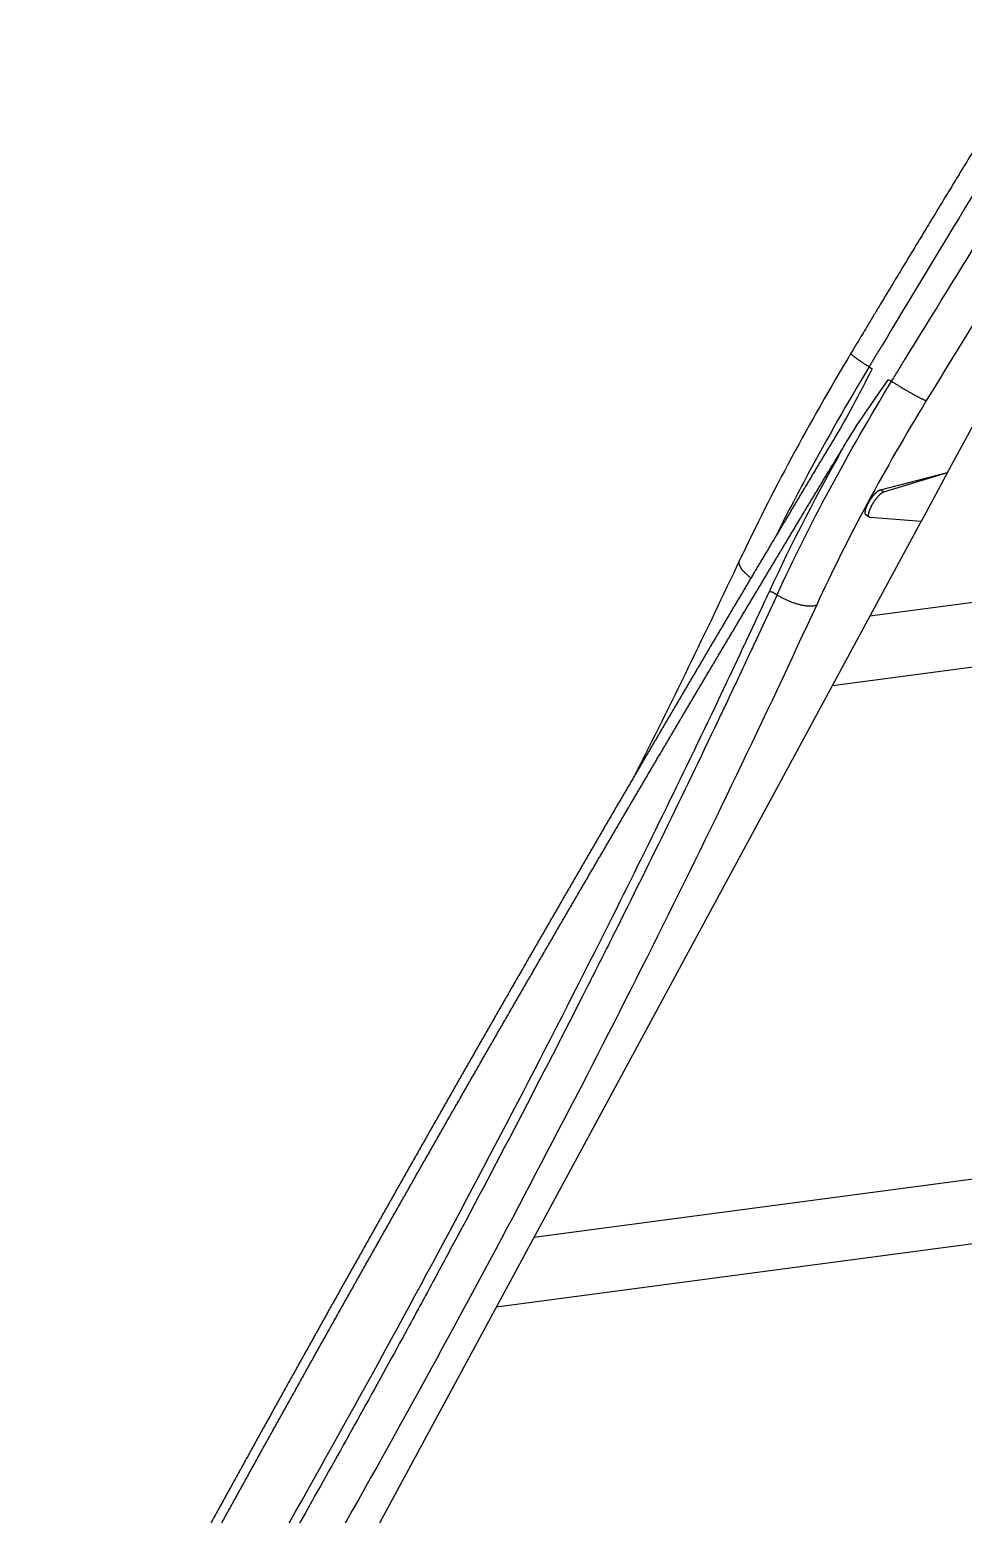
# Model space of a CAD drawing. Header units: millimetres. Extents: x 8076 to 10926, y 4783 to 8520.
# Drawn here: x 10002 to 10112.4, y 7344.2 to 7519.9 of the extents above; entities that cross this region are included whole.
import ezdxf

# ---------------------------------------------------------------- set-up
doc = ezdxf.new("R2010")
doc.units = ezdxf.units.MM

# ---------------------------------------------------------------- blocks, each defined once
blk = doc.blocks.new('149221')
at = {"linetype": 'Continuous'}
for p, q in [((166.33, 217.12), (192.51, 265.55)), ((157.03, 229.63), (157.4, 229.39)), ((159.34, 228.15), (159.71, 227.92)), ((158.4, 215.08), (166.33, 217.12)), ((158.79, 214.84), (166.33, 217.12)), ((166.33, 217.12), (163.21, 211.35)), ((158.4, 215.08), (158.79, 214.84)), ((64.1, 28.05), (163.21, 211.35)), ((156.68, 212.1), (157.08, 211.85)), ((240.43, 211.2), (157.14, 200.13)), ((163.21, 211.35), (157.16, 211.82)), ((145.78, 202.89), (146.15, 202.66)), ((152.7, 191.91), (241.42, 203.71)), ((200.68, 137.69), (117.39, 126.62)), ((112.95, 118.4), (201.67, 130.2))]:
    blk.add_line(p, q, dxfattribs=at)
for points in [[(169.95, 256.13, 0.000069), (169.35, 255.14, 0.000069), (168.74, 254.14, 0.000069), (168.13, 253.15, 0.000069), (167.53, 252.15, 0.000069), (166.92, 251.16, 0.000069), (166.32, 250.16, 0.000069), (165.71, 249.16, 0.000069), (165.11, 248.17, 0.000069), (164.51, 247.17, 0.000069), (163.9, 246.18, 0.000069), (163.3, 245.18, 0.000069), (162.7, 244.19, 0.000069), (162.09, 243.19, 0.000071), (161.49, 242.19, 0.000069), (160.89, 241.2, 0.000064), (160.29, 240.21, 0.000071), (159.69, 239.21, 0.000085), (159.07, 238.18, 0.000064), (158.48, 237.21, 0.000022), (157.96, 236.34, 0.000091), (157.28, 235.22, 0.000156), (156.25, 233.49, 0.000076), (154.89, 231.23, 0.00004)], [(157.03, 229.63), (156.92, 229.7, -0.000839), (156.8, 229.77, -0.000826), (156.69, 229.85, -0.000842), (156.57, 229.92, -0.0009), (156.46, 230, -0.000951), (156.35, 230.07, -0.001003), (156.24, 230.14, -0.001062), (156.13, 230.22, -0.001135), (156.02, 230.29, -0.001215), (155.92, 230.36, -0.001309), (155.82, 230.43, -0.001416), (155.72, 230.5, -0.001543), (155.63, 230.56, -0.001694), (155.54, 230.63, -0.001873), (155.46, 230.69, -0.002084), (155.38, 230.75, -0.002325), (155.31, 230.8, -0.002664), (155.24, 230.86, -0.003112), (155.18, 230.91, -0.003549), (155.12, 230.95, -0.003904), (155.07, 231, -0.005106), (155.03, 231.04, -0.007524), (154.99, 231.07, -0.007657), (154.96, 231.11, -0.003555), (154.93, 231.13, -0.014641), (154.91, 231.16, -0.048736), (154.89, 231.2, -0.053972), (154.89, 231.23, -0.045171)], [(159.71, 227.92), (159.85, 227.83, 0.001053), (160, 227.73, 0.000977), (160.15, 227.64, 0.000944), (160.31, 227.54, 0.000968), (160.47, 227.44, 0.000975), (160.63, 227.34, 0.000981), (160.8, 227.24, 0.000988), (160.97, 227.14, 0.001008), (161.14, 227.03, 0.001027), (161.31, 226.93, 0.001054), (161.48, 226.83, 0.001084), (161.65, 226.74, 0.001122), (161.81, 226.64, 0.001167), (161.98, 226.55, 0.001221), (162.14, 226.46, 0.001281), (162.29, 226.37, 0.001346), (162.45, 226.29, 0.001442), (162.6, 226.21, 0.001566), (162.74, 226.13, 0.001655), (162.87, 226.06, 0.00169), (163, 226, 0.001999), (163.12, 225.93, 0.002582), (163.24, 225.88, 0.002324), (163.34, 225.83, 0.001095), (163.43, 225.78, 0.003609), (163.53, 225.74, 0.008024), (163.66, 225.69, 0.005584), (163.81, 225.63, 0.003637)], [(153.15, 221.54), (152.88, 221.09, 0.000033), (152.61, 220.64, 0.000033), (152.33, 220.18, 0.000033), (152.06, 219.73, 0.000033), (151.79, 219.28, 0.000033), (151.52, 218.83, 0.000033), (151.25, 218.38, 0.000033), (150.98, 217.93, 0.000033), (150.71, 217.48, 0.000033), (150.44, 217.02, 0.000033), (150.17, 216.57, 0.000033), (149.9, 216.12, 0.000033), (149.63, 215.67, 0.000033), (149.36, 215.22, 0.000033), (149.09, 214.77, 0.000033), (148.82, 214.32, 0.000033), (148.55, 213.86, 0.000033), (148.28, 213.41, 0.000033), (148.01, 212.96, 0.000033), (147.75, 212.51, 0.000033), (147.48, 212.06, 0.000033), (147.21, 211.61, 0.000033), (146.94, 211.15, 0.000033), (146.67, 210.7, 0.000033), (146.4, 210.25, 0.000033), (146.13, 209.8, 0.000033), (145.86, 209.35, 0.000033), (145.59, 208.9, 0.000033), (145.32, 208.44, 0.000033), (145.06, 207.99, 0.000033), (144.79, 207.54, 0.000033), (144.52, 207.09, 0.000033), (144.25, 206.64, 0.000033), (143.98, 206.19, 0.000033), (143.71, 205.73, 0.000033), (143.44, 205.28, 0.000033), (143.18, 204.83, 0.000033), (142.91, 204.38, 0.000033), (142.64, 203.93, 0.000033), (142.37, 203.47, 0.000033), (142.1, 203.02, 0.000033), (141.84, 202.57, 0.000033), (141.57, 202.12, 0.000033), (141.3, 201.67, 0.000033), (141.03, 201.21, 0.000033), (140.77, 200.76, 0.000033), (140.5, 200.31, 0.000033), (140.23, 199.86, 0.000033), (139.96, 199.41, 0.000033), (139.7, 198.95, 0.000033), (139.43, 198.5, 0.000033), (139.16, 198.05, 0.000033), (138.9, 197.6, 0.000033), (138.63, 197.15, 0.000033), (138.36, 196.7, 0.000033), (138.1, 196.25, 0.000033), (137.83, 195.8, 0.000033), (137.57, 195.35, 0.000033), (137.3, 194.9, 0.000033), (137.04, 194.45, 0.000033), (136.77, 193.99, 0.000033), (136.51, 193.54, 0.000033), (136.24, 193.09, 0.000033), (135.97, 192.64, 0.000033), (135.71, 192.19, 0.000033), (135.44, 191.74, 0.000033), (135.18, 191.29, 0.000033), (134.92, 190.84, 0.000033), (134.65, 190.39, 0.000033), (134.39, 189.94, 0.000033), (134.12, 189.5, 0.000033), (133.86, 189.05, 0.000033), (133.6, 188.6, 0.000033), (133.34, 188.16, 0.000033), (133.07, 187.71, 0.000033), (132.81, 187.26, 0.000033), (132.55, 186.81, 0.000033), (132.29, 186.37, 0.000033), (132.03, 185.92, 0.000033), (131.77, 185.47, 0.000033), (131.5, 185.03, 0.000033), (131.24, 184.58, 0.000033), (130.98, 184.13, 0.000033), (130.72, 183.69, 0.000033), (130.46, 183.24, 0.000033), (130.2, 182.79, 0.000033), (129.93, 182.34, 0.000033), (129.67, 181.9, 0.000033), (129.41, 181.45, 0.000033), (129.15, 181, 0.000033), (128.89, 180.56, 0.000033), (128.63, 180.11, 0.000033), (128.37, 179.66, 0.000033), (128.11, 179.21, 0.000033), (127.85, 178.77, 0.000033), (127.59, 178.32, 0.000033), (127.32, 177.87, 0.000033), (127.06, 177.43, 0.000033), (126.8, 176.98, 0.000033), (126.54, 176.53, 0.000033), (126.28, 176.08, 0.000033), (126.02, 175.64, 0.000033), (125.76, 175.19, 0.000033), (125.5, 174.74, 0.000033), (125.24, 174.3, 0.000033), (124.98, 173.85, 0.000033), (124.72, 173.4, 0.000033), (124.46, 172.95, 0.000033), (124.2, 172.51, 0.000033), (123.94, 172.06, 0.000033), (123.68, 171.61, 0.000033), (123.42, 171.16, 0.000033), (123.16, 170.72, 0.000033), (122.9, 170.27, 0.000033), (122.65, 169.82, 0.000033), (122.39, 169.38, 0.000033), (122.13, 168.93, 0.000033), (121.87, 168.48, 0.000033), (121.61, 168.03, 0.000033), (121.35, 167.59, 0.000033), (121.09, 167.14, 0.000033), (120.83, 166.69, 0.000033), (120.57, 166.24, 0.000033), (120.32, 165.8, 0.000033), (120.06, 165.35, 0.000033), (119.8, 164.9, 0.000033), (119.54, 164.45, 0.000033), (119.28, 164.01, 0.000033), (119.02, 163.56, 0.000033), (118.76, 163.11, 0.000033), (118.51, 162.66, 0.000033), (118.25, 162.22, 0.000033), (117.99, 161.77, 0.000033), (117.73, 161.32, 0.000033), (117.47, 160.87, 0.000033), (117.22, 160.43, 0.000033), (116.96, 159.98, 0.000033), (116.7, 159.53, 0.000033), (116.44, 159.08, 0.000033), (116.19, 158.64, 0.000033), (115.93, 158.19, 0.000033), (115.67, 157.74, 0.000033), (115.41, 157.29, 0.000033), (115.16, 156.85, 0.000033), (114.9, 156.4, 0.000033), (114.64, 155.95, 0.000033), (114.39, 155.5, 0.000033), (114.13, 155.06, 0.000033), (113.87, 154.61, 0.000033), (113.62, 154.16, 0.000033), (113.36, 153.71, 0.000033), (113.1, 153.26, 0.000033), (112.85, 152.82, 0.000033), (112.59, 152.37, 0.000033), (112.33, 151.92, 0.000033), (112.08, 151.47, 0.000033), (111.82, 151.03, 0.000033), (111.57, 150.58, 0.000033), (111.31, 150.13, 0.000033), (111.05, 149.68, 0.000033), (110.8, 149.24, 0.000033), (110.54, 148.79, 0.000033), (110.29, 148.34, 0.000033), (110.03, 147.89, 0.000033), (109.78, 147.45, 0.000033), (109.52, 147, 0.000033), (109.26, 146.55, 0.000033), (109.01, 146.1, 0.000033), (108.75, 145.66, 0.000033), (108.5, 145.21, 0.000033), (108.24, 144.76, 0.000033), (107.99, 144.31, 0.000033), (107.73, 143.86, 0.000033), (107.48, 143.42, 0.000033), (107.22, 142.97, 0.000033), (106.97, 142.52, 0.000033), (106.71, 142.07, 0.000033), (106.46, 141.63, 0.000033), (106.21, 141.18, 0.000033), (105.95, 140.73, 0.000033), (105.7, 140.28, 0.000033), (105.44, 139.84, 0.000033), (105.19, 139.39, 0.000033), (104.93, 138.94, 0.000033), (104.68, 138.49, 0.000033), (104.43, 138.05, 0.000033), (104.17, 137.6, 0.000033), (103.92, 137.15, 0.000033), (103.67, 136.7, 0.000033), (103.41, 136.25, 0.000033), (103.16, 135.81, 0.000033), (102.91, 135.36, 0.000033), (102.65, 134.91, 0.000033), (102.4, 134.46, 0.000033), (102.15, 134.02, 0.000033), (101.89, 133.57, 0.000033), (101.64, 133.12, 0.000033), (101.39, 132.67, 0.000033), (101.13, 132.23, 0.000033), (100.88, 131.78, 0.000033), (100.63, 131.33, 0.000033), (100.38, 130.88, 0.000033), (100.12, 130.44, 0.000033), (99.87, 129.99, 0.000033), (99.62, 129.54, 0.000033), (99.37, 129.09, 0.000033), (99.11, 128.65, 0.000033), (98.86, 128.2, 0.000033), (98.61, 127.75, 0.000033), (98.36, 127.3, 0.000033), (98.11, 126.86, 0.000033), (97.85, 126.41, 0.000033), (97.6, 125.96, 0.000033), (97.35, 125.51, 0.000033), (97.1, 125.06, 0.000033), (96.85, 124.62, 0.000033), (96.6, 124.17, 0.000033), (96.35, 123.73, 0.000033), (96.1, 123.28, 0.000033), (95.85, 122.84, 0.000033), (95.6, 122.39, 0.000033), (95.35, 121.95, 0.000033), (95.1, 121.51, 0.000033), (94.85, 121.06, 0.000033), (94.6, 120.62, 0.000033), (94.36, 120.17, 0.000033), (94.11, 119.73, 0.000033), (93.86, 119.29, 0.000033), (93.61, 118.84, 0.000033), (93.36, 118.4, 0.000033), (93.11, 117.96, 0.000033), (92.87, 117.51, 0.000033), (92.62, 117.07, 0.000033), (92.37, 116.63, 0.000033), (92.12, 116.18, 0.000033), (91.88, 115.74, 0.000033), (91.63, 115.3, 0.000033), (91.38, 114.86, 0.000033), (91.14, 114.42, 0.000033), (90.89, 113.98, 0.000033), (90.65, 113.54, 0.000033), (90.4, 113.1, 0.000033), (90.16, 112.66, 0.000033), (89.91, 112.21, 0.000033), (89.66, 111.77, 0.000033), (89.42, 111.33, 0.000033), (89.17, 110.89, 0.000033), (88.93, 110.45, 0.000033), (88.68, 110.01, 0.000033), (88.44, 109.57, 0.000033), (88.19, 109.13, 0.000033), (87.95, 108.69, 0.000033), (87.7, 108.25, 0.000033), (87.46, 107.81, 0.000033), (87.21, 107.37, 0.000033), (86.97, 106.92, 0.000033), (86.72, 106.48, 0.000033), (86.48, 106.04, 0.000033), (86.24, 105.6, 0.000033), (85.99, 105.16, 0.000033), (85.75, 104.72, 0.000033), (85.5, 104.28, 0.000033), (85.26, 103.84, 0.000033), (85.01, 103.4, 0.000033), (84.77, 102.96, 0.000033), (84.53, 102.52, 0.000033), (84.28, 102.08, 0.000033), (84.04, 101.63, 0.000033), (83.8, 101.19, 0.000033), (83.55, 100.75, 0.000033), (83.31, 100.31, 0.000033), (83.07, 99.87, 0.000033), (82.82, 99.43, 0.000033), (82.58, 98.99, 0.000033), (82.34, 98.55, 0.000033), (82.09, 98.11, 0.000033), (81.85, 97.67, 0.000033), (81.61, 97.23, 0.000033), (81.36, 96.79, 0.000033), (81.12, 96.35, 0.000033), (80.88, 95.91, 0.000033), (80.64, 95.47, 0.000033), (80.39, 95.02, 0.000033), (80.15, 94.58, 0.000033), (79.91, 94.14, 0.000033), (79.67, 93.7, 0.000033), (79.42, 93.26, 0.000033), (79.18, 92.82, 0.000033), (78.94, 92.38, 0.000033)], [(80.37, 92.66, -0.000036), (80.62, 93.1, -0.000036), (80.86, 93.54, -0.000036), (81.1, 93.98, -0.000036), (81.34, 94.42, -0.000036), (81.59, 94.86, -0.000036), (81.83, 95.3, -0.000036), (82.07, 95.74, -0.000036), (82.32, 96.18, -0.000036), (82.56, 96.62, -0.000036), (82.8, 97.06, -0.000036), (83.05, 97.5, -0.000036), (83.29, 97.94, -0.000036), (83.53, 98.38, -0.000036), (83.78, 98.82, -0.000036), (84.02, 99.26, -0.000036), (84.26, 99.7, -0.000036), (84.51, 100.14, -0.000036), (84.75, 100.58, -0.000036), (84.99, 101.03, -0.000036), (85.24, 101.47, -0.000036), (85.48, 101.91, -0.000036), (85.73, 102.35, -0.000036), (85.97, 102.79, -0.000036), (86.22, 103.23, -0.000036), (86.46, 103.67, -0.000036), (86.7, 104.11, -0.000036), (86.95, 104.55, -0.000036), (87.19, 104.99, -0.000036), (87.44, 105.43, -0.000036), (87.68, 105.87, -0.000036), (87.93, 106.31, -0.000036), (88.17, 106.75, -0.000036), (88.42, 107.19, -0.000036), (88.66, 107.63, -0.000036), (88.91, 108.07, -0.000036), (89.15, 108.51, -0.000036), (89.4, 108.96, -0.000036), (89.65, 109.4, -0.000036), (89.89, 109.84, -0.000036), (90.14, 110.28, -0.000036), (90.38, 110.72, -0.000036), (90.63, 111.16, -0.000036), (90.87, 111.6, -0.000036), (91.12, 112.04, -0.000036), (91.37, 112.48, -0.000036), (91.61, 112.92, -0.000036), (91.86, 113.36, -0.000036), (92.1, 113.8, -0.000036), (92.35, 114.24, -0.000036), (92.6, 114.68, -0.000036), (92.84, 115.12, -0.000036), (93.09, 115.56, -0.000036), (93.34, 116.01, -0.000036), (93.59, 116.45, -0.000036), (93.84, 116.89, -0.000036), (94.08, 117.34, -0.000036), (94.33, 117.78, -0.000036), (94.58, 118.22, -0.000036), (94.83, 118.67, -0.000036), (95.08, 119.11, -0.000036), (95.33, 119.55, -0.000036), (95.58, 120, -0.000036), (95.83, 120.44, -0.000036), (96.08, 120.88, -0.000036), (96.33, 121.33, -0.000036), (96.58, 121.77, -0.000036), (96.83, 122.21, -0.000036), (97.07, 122.66, -0.000036), (97.32, 123.1, -0.000036), (97.58, 123.55, -0.000036), (97.83, 123.99, -0.000036), (98.08, 124.44, -0.000036), (98.33, 124.89, -0.000036), (98.58, 125.33, -0.000036), (98.84, 125.78, -0.000036), (99.09, 126.23, -0.000036), (99.34, 126.68, -0.000036), (99.59, 127.12, -0.000036), (99.85, 127.57, -0.000036), (100.1, 128.02, -0.000036), (100.35, 128.46, -0.000036), (100.6, 128.91, -0.000036), (100.86, 129.36, -0.000036), (101.11, 129.81, -0.000036), (101.36, 130.25, -0.000036), (101.62, 130.7, -0.000036), (101.87, 131.15, -0.000036), (102.12, 131.59, -0.000036), (102.38, 132.04, -0.000036), (102.63, 132.49, -0.000036), (102.88, 132.94, -0.000036), (103.14, 133.38, -0.000036), (103.39, 133.83, -0.000036), (103.65, 134.28, -0.000036), (103.9, 134.72, -0.000036), (104.15, 135.17, -0.000036), (104.41, 135.62, -0.000036), (104.66, 136.07, -0.000036), (104.92, 136.51, -0.000036), (105.17, 136.96, -0.000036), (105.43, 137.41, -0.000036), (105.68, 137.85, -0.000036), (105.94, 138.3, -0.000036), (106.19, 138.75, -0.000036), (106.45, 139.2, -0.000036), (106.7, 139.64, -0.000036), (106.96, 140.09, -0.000036), (107.21, 140.54, -0.000036), (107.47, 140.98, -0.000036), (107.72, 141.43, -0.000036), (107.98, 141.88, -0.000036), (108.23, 142.33, -0.000036), (108.49, 142.77, -0.000036), (108.74, 143.22, -0.000036), (109, 143.67, -0.000036), (109.26, 144.11, -0.000036), (109.51, 144.56, -0.000036), (109.77, 145.01, -0.000036), (110.02, 145.46, -0.000036), (110.28, 145.9, -0.000036), (110.54, 146.35, -0.000036), (110.79, 146.8, -0.000036), (111.05, 147.24, -0.000036), (111.3, 147.69, -0.000036), (111.56, 148.14, -0.000036), (111.82, 148.59, -0.000036), (112.07, 149.03, -0.000036), (112.33, 149.48, -0.000036), (112.59, 149.93, -0.000036), (112.85, 150.37, -0.000036), (113.1, 150.82, -0.000036), (113.36, 151.27, -0.000036), (113.62, 151.71, -0.000036), (113.87, 152.16, -0.000036), (114.13, 152.61, -0.000036), (114.39, 153.06, -0.000036), (114.65, 153.5, -0.000036), (114.9, 153.95, -0.000036), (115.16, 154.4, -0.000036), (115.42, 154.84, -0.000036), (115.68, 155.29, -0.000036), (115.94, 155.74, -0.000036), (116.19, 156.18, -0.000036), (116.45, 156.63, -0.000036), (116.71, 157.08, -0.000036), (116.97, 157.52, -0.000036), (117.23, 157.97, -0.000036), (117.49, 158.42, -0.000036), (117.74, 158.87, -0.000036), (118, 159.31, -0.000036), (118.26, 159.76, -0.000036), (118.52, 160.21, -0.000036), (118.78, 160.65, -0.000036), (119.04, 161.1, -0.000036), (119.3, 161.55, -0.000036), (119.56, 161.99, -0.000036), (119.81, 162.44, -0.000036), (120.07, 162.89, -0.000036), (120.33, 163.33, -0.000036), (120.59, 163.78, -0.000036), (120.85, 164.23, -0.000036), (121.11, 164.67, -0.000036), (121.37, 165.12, -0.000036), (121.63, 165.57, -0.000036), (121.89, 166.01, -0.000036), (122.15, 166.46, -0.000036), (122.41, 166.91, -0.000036), (122.67, 167.35, -0.000036), (122.93, 167.8, -0.000036), (123.19, 168.25, -0.000036), (123.45, 168.69, -0.000036), (123.71, 169.14, -0.000036), (123.97, 169.59, -0.000036), (124.23, 170.03, -0.000036), (124.49, 170.48, -0.000036), (124.75, 170.93, -0.000036), (125.01, 171.37, -0.000036), (125.28, 171.82, -0.000036), (125.54, 172.27, -0.000036), (125.8, 172.71, -0.000036), (126.06, 173.16, -0.000036), (126.32, 173.61, -0.000036), (126.58, 174.05, -0.000036), (126.84, 174.5, -0.000036), (127.1, 174.95, -0.000036), (127.37, 175.39, -0.000036), (127.63, 175.84, -0.000036), (127.89, 176.29, -0.000036), (128.15, 176.73, -0.000036), (128.41, 177.18, -0.000036), (128.67, 177.63, -0.000036), (128.94, 178.07, -0.000036), (129.2, 178.52, -0.000036), (129.46, 178.96, -0.000036), (129.72, 179.41, -0.000036), (129.98, 179.86, -0.000036), (130.25, 180.3, -0.000036), (130.51, 180.75, -0.000036), (130.77, 181.2, -0.000036), (131.03, 181.64, -0.000036), (131.3, 182.09, -0.000036), (131.56, 182.54, -0.000035), (131.82, 182.98, -0.000035), (132.08, 183.43, -0.000035), (132.35, 183.87, -0.000035), (132.61, 184.32, -0.000035), (132.87, 184.77, -0.000035), (133.14, 185.21, -0.000035), (133.4, 185.66, -0.000035), (133.66, 186.1, -0.000035), (133.93, 186.55, -0.000035), (134.19, 187, -0.000035), (134.45, 187.44, -0.000035), (134.72, 187.89, -0.000035), (134.98, 188.33, -0.000035), (135.24, 188.78, -0.000035), (135.51, 189.23, -0.000036), (135.77, 189.67, -0.000035), (136.04, 190.12, -0.000036), (136.31, 190.57, -0.000036), (136.57, 191.02, -0.000036), (136.84, 191.47, -0.000036), (137.1, 191.92, -0.000036), (137.37, 192.37, -0.000036), (137.64, 192.82, -0.000036), (137.9, 193.27, -0.000036), (138.17, 193.72, -0.000036), (138.44, 194.17, -0.000036), (138.71, 194.62, -0.000036), (138.97, 195.07, -0.000036), (139.24, 195.52, -0.000036), (139.51, 195.97, -0.000036), (139.77, 196.42, -0.000036), (140.04, 196.87, -0.000036), (140.31, 197.32, -0.000036), (140.58, 197.77, -0.000036), (140.85, 198.22, -0.000036), (141.12, 198.67, -0.000036), (141.38, 199.12, -0.000036), (141.65, 199.57, -0.000036), (141.92, 200.02, -0.000036), (142.19, 200.48, -0.000036), (142.46, 200.93, -0.000036), (142.73, 201.38, -0.000036), (143, 201.83, -0.000036), (143.27, 202.28, -0.000036), (143.54, 202.73, -0.000036), (143.81, 203.18, -0.000036), (144.08, 203.63, -0.000036), (144.35, 204.08, -0.000036), (144.62, 204.53, -0.000036), (144.89, 204.98, -0.000036), (145.16, 205.44, -0.000036), (145.43, 205.89, -0.000036), (145.7, 206.34, -0.000036), (145.97, 206.79, -0.000036), (146.24, 207.24, -0.000036), (146.51, 207.69, -0.000036), (146.78, 208.14, -0.000036), (147.05, 208.59, -0.000036), (147.32, 209.04, -0.000036), (147.59, 209.49, -0.000036), (147.86, 209.94, -0.000036), (148.13, 210.39, -0.000036), (148.4, 210.84, -0.000036), (148.67, 211.3, -0.000036), (148.94, 211.75, -0.000036), (149.21, 212.2, -0.000036), (149.48, 212.65, -0.000036), (149.75, 213.1, -0.000036), (150.03, 213.55, -0.000036), (150.3, 214, -0.000036), (150.57, 214.45, -0.000035), (150.84, 214.9, -0.000036), (151.11, 215.35, -0.000037), (151.38, 215.8, -0.000035), (151.65, 216.25, -0.000033), (151.92, 216.7, -0.000037), (152.2, 217.15, -0.000044), (152.48, 217.62, -0.000033), (152.74, 218.05, -0.000011), (152.98, 218.45, -0.000047), (153.29, 218.95, -0.00008), (153.76, 219.73, -0.000039), (154.38, 220.75, -0.000021)], [(156.68, 212.1), (156.66, 212.12, -0.043836), (156.63, 212.14, -0.043758), (156.61, 212.17, -0.039323), (156.6, 212.21, -0.033115), (156.59, 212.25, -0.027817), (156.58, 212.29, -0.023334), (156.57, 212.34, -0.019603), (156.57, 212.39, -0.016495), (156.57, 212.44, -0.014136), (156.58, 212.49, -0.012198), (156.59, 212.54, -0.010541), (156.6, 212.6, -0.009058), (156.61, 212.65, -0.008358), (156.62, 212.71, -0.007615), (156.64, 212.77, -0.006884), (156.66, 212.84, -0.006703), (156.68, 212.91, -0.006372), (156.71, 212.98, -0.006107), (156.73, 213.05, -0.005813), (156.77, 213.13, -0.005643), (156.8, 213.21, -0.005428), (156.84, 213.3, -0.005301), (156.88, 213.39, -0.005146), (156.93, 213.47, -0.005067), (156.98, 213.56, -0.004968), (157.03, 213.66, -0.004931), (157.09, 213.75, -0.004886), (157.14, 213.84, -0.00489), (157.2, 213.93, -0.004899), (157.26, 214.02, -0.004947), (157.33, 214.11, -0.005012), (157.39, 214.2, -0.005105), (157.46, 214.29, -0.005235), (157.52, 214.37, -0.00539), (157.59, 214.45, -0.005585), (157.66, 214.52, -0.005776), (157.72, 214.59, -0.006099), (157.79, 214.66, -0.006488), (157.85, 214.72, -0.006773), (157.91, 214.78, -0.006821), (157.97, 214.83, -0.007848), (158.03, 214.88, -0.009728), (158.08, 214.92, -0.008679), (158.14, 214.96, -0.004392), (158.18, 214.99, -0.012609), (158.23, 215.02, -0.025539), (158.31, 215.05, -0.016508), (158.4, 215.08, -0.010382)], [(157.16, 211.82), (157.13, 211.82, -0.042718), (157.1, 211.83, -0.045133), (157.07, 211.85, -0.046701), (157.05, 211.87, -0.048099), (157.03, 211.89, -0.045169), (157.01, 211.92, -0.040039), (157, 211.96, -0.03394), (156.99, 212, -0.028722), (156.98, 212.05, -0.023843), (156.98, 212.1, -0.02007), (156.98, 212.15, -0.01685), (156.99, 212.22, -0.014425), (157, 212.28, -0.012389), (157.01, 212.35, -0.010824), (157.03, 212.43, -0.009514), (157.05, 212.5, -0.008475), (157.08, 212.58, -0.007612), (157.11, 212.66, -0.006901), (157.14, 212.74, -0.006312), (157.17, 212.83, -0.0058), (157.21, 212.91, -0.005404), (157.25, 213, -0.005056), (157.29, 213.08, -0.00474), (157.33, 213.17, -0.004406), (157.38, 213.25, -0.004333), (157.42, 213.33, -0.004228), (157.47, 213.42, -0.004088), (157.52, 213.5, -0.004185), (157.57, 213.59, -0.004231), (157.63, 213.68, -0.004287), (157.69, 213.76, -0.004343), (157.75, 213.85, -0.00446), (157.81, 213.93, -0.004582), (157.87, 214.02, -0.004751), (157.94, 214.1, -0.004925), (158, 214.18, -0.005129), (158.07, 214.26, -0.005433), (158.13, 214.33, -0.005842), (158.2, 214.4, -0.006104), (158.26, 214.46, -0.006173), (158.32, 214.52, -0.00721), (158.38, 214.58, -0.009171), (158.44, 214.63, -0.00813), (158.5, 214.67, -0.003845), (158.55, 214.71, -0.012309), (158.61, 214.75, -0.026119), (158.69, 214.79, -0.017153), (158.79, 214.84, -0.010711)], [(143.07, 204.64), (142.97, 204.71, -0.004311), (142.88, 204.79, -0.00431), (142.79, 204.86, -0.004417), (142.7, 204.93, -0.004685), (142.61, 205.01, -0.004929), (142.53, 205.09, -0.005171), (142.44, 205.16, -0.005438), (142.36, 205.24, -0.005753), (142.29, 205.32, -0.006093), (142.22, 205.4, -0.006471), (142.15, 205.47, -0.006887), (142.09, 205.55, -0.007347), (142.03, 205.63, -0.007871), (141.97, 205.71, -0.008453), (141.92, 205.78, -0.00908), (141.87, 205.86, -0.00972), (141.83, 205.93, -0.01059), (141.79, 206.01, -0.011658), (141.76, 206.08, -0.012336), (141.73, 206.15, -0.012491), (141.71, 206.22, -0.014774), (141.69, 206.29, -0.018967), (141.68, 206.35, -0.016013), (141.67, 206.42, -0.006461), (141.67, 206.47, -0.023917), (141.67, 206.54, -0.045879), (141.7, 206.63, -0.0247), (141.73, 206.75, -0.013586)], [(145.24, 203.03), (145.25, 203.03, -0.019165), (145.26, 203.03, -0.016392), (145.27, 203.04, -0.014557), (145.28, 203.04, -0.013734), (145.3, 203.04, -0.012631), (145.31, 203.04, -0.011627), (145.33, 203.04, -0.010664), (145.34, 203.04, -0.00994), (145.36, 203.04, -0.00921), (145.38, 203.04, -0.008629), (145.4, 203.04, -0.00806), (145.42, 203.03, -0.007608), (145.44, 203.03, -0.00718), (145.46, 203.03, -0.006839), (145.48, 203.02, -0.006499), (145.5, 203.02, -0.006199), (145.52, 203.01, -0.005997), (145.54, 203, -0.005879), (145.56, 203, -0.005571), (145.59, 202.99, -0.005128), (145.61, 202.98, -0.005428), (145.63, 202.97, -0.006162), (145.65, 202.96, -0.004813), (145.67, 202.95, -0.002088), (145.69, 202.94, -0.006298), (145.71, 202.93, -0.010664), (145.74, 202.92, -0.005589), (145.78, 202.89, -0.003119)], [(146.15, 202.66), (146.29, 202.57, 0.005333), (146.44, 202.48, 0.004956), (146.6, 202.39, 0.004791), (146.76, 202.3, 0.004914), (146.93, 202.22, 0.004947), (147.1, 202.13, 0.00497), (147.28, 202.05, 0.004994), (147.46, 201.97, 0.005079), (147.64, 201.89, 0.005153), (147.83, 201.82, 0.005263), (148.01, 201.75, 0.005378), (148.2, 201.69, 0.005528), (148.39, 201.63, 0.0057), (148.57, 201.58, 0.005909), (148.75, 201.53, 0.006131), (148.94, 201.48, 0.006361), (149.11, 201.45, 0.006715), (149.29, 201.42, 0.007167), (149.45, 201.39, 0.007425), (149.62, 201.37, 0.007417), (149.77, 201.36, 0.00855), (149.92, 201.35, 0.010676), (150.07, 201.35, 0.009211), (150.2, 201.35, 0.00422), (150.32, 201.36, 0.013499), (150.45, 201.37, 0.026875), (150.62, 201.41, 0.016279), (150.84, 201.47, 0.009727)]]:
    blk.add_lwpolyline(points, format="xyb", dxfattribs=at)
for points, knots in [([(181.29, 269.53), (180.18, 267.73), (179.08, 265.93), (177.97, 264.13), (171.46, 253.52), (165.01, 242.89), (158.61, 232.24), (158.35, 231.82), (158.09, 231.39), (157.84, 230.97), (157.57, 230.52), (157.3, 230.07), (157.03, 229.63)], [0, 0, 0, 0, 1.08193, 1.08193, 1.08193, 7.458324, 7.458324, 7.458324, 7.712893, 7.712893, 7.712893, 7.980515, 7.980515, 7.980515, 7.980515]), ([(159.71, 227.92), (159.98, 228.37), (160.25, 228.81), (160.52, 229.25), (160.78, 229.68), (161.04, 230.1), (161.3, 230.52), (167.79, 241.11), (174.34, 251.68), (180.95, 262.23), (182.07, 264.02), (183.2, 265.8), (184.32, 267.59)], [0, 0, 0, 0, 0.267622, 0.267622, 0.267622, 0.522191, 0.522191, 0.522191, 6.898585, 6.898585, 6.898585, 7.980515, 7.980515, 7.980515, 7.980515]), ([(157.03, 229.63), (154.5, 225.4), (150.65, 218.65), (147.19, 211.97), (145.97, 209.53)], [2, 2, 2, 2, 4.42836, 5.849875, 5.849875, 5.849875, 5.849875]), ([(157.4, 229.39), (156.64, 227.9), (155.25, 225.26), (153.82, 222.65), (153.15, 221.54)], [0, 0, 0, 0, 0.004663598, 0.008290787, 0.008290787, 0.008290787, 0.008290787]), ([(146.15, 202.66), (148.05, 206.79), (152.26, 215.21), (157.14, 223.71), (159.71, 227.92)], [2, 2, 2, 2, 4.42836, 6.856721, 6.856721, 6.856721, 6.856721]), ([(154.38, 220.75), (155.15, 222.03), (156.8, 224.5), (158.48, 226.95), (159.34, 228.15)], [0, 0, 0, 0, 0.004145371, 0.008290786, 0.008290786, 0.008290786, 0.008290786]), ([(163.81, 225.63), (161.35, 221.61), (156.69, 213.48), (152.66, 205.42), (150.84, 201.47)], [2, 2, 2, 2, 4.42836, 6.856721, 6.856721, 6.856721, 6.856721]), ([(57.74, 40.71), (63.24, 49.68), (68.64, 58.68), (73.95, 67.7), (74.05, 67.87), (74.15, 68.05), (74.26, 68.22), (75.46, 70.27), (76.66, 72.32), (77.85, 74.37), (77.95, 74.54), (78.05, 74.71), (78.15, 74.88), (79.41, 77.06), (88.55, 92.84), (104.96, 122.28), (123.88, 158.63), (134.91, 181.17), (139.23, 190.23), (139.29, 190.36), (139.35, 190.5), (139.42, 190.63), (140.37, 192.64), (141.32, 194.65), (142.26, 196.66), (142.33, 196.79), (142.4, 196.93), (142.46, 197.07), (143.39, 199.06), (144.32, 201.05), (145.24, 203.03)], [0, 0, 0, 0, 47.001226, 47.001226, 47.001226, 47.913196, 47.913196, 47.913196, 58.578775, 58.578775, 58.578775, 59.467298, 59.467298, 59.467298, 70.807083, 141.61417, 212.42125, 260.5212, 260.5212, 260.5212, 261.22895, 261.22895, 261.22895, 271.90322, 271.90322, 271.90322, 272.64543, 272.64543, 272.64543, 283.22833, 283.22833, 283.22833, 283.22833]), ([(146.15, 202.66), (145.42, 201.08), (144.69, 199.5), (143.95, 197.92), (143.71, 197.41), (143.47, 196.89), (143.23, 196.38), (143.16, 196.23), (143.09, 196.08), (143.02, 195.93), (142.17, 194.11), (141.32, 192.29), (140.45, 190.47), (140.39, 190.33), (140.32, 190.18), (140.25, 190.04), (140.01, 189.53), (139.76, 189.01), (139.52, 188.5), (135.42, 179.86), (130.33, 169.43), (125.06, 158.95), (124.17, 157.2), (123.98, 156.82), (123.79, 156.44), (123.59, 156.05), (118.29, 145.59), (112.82, 135.09), (107.17, 124.57), (106.67, 123.63), (105.01, 120.54), (103.33, 117.45), (102.16, 115.3), (98.65, 108.86), (95.08, 102.42), (91.45, 95.98), (91.24, 95.59), (91.02, 95.21), (90.81, 94.83), (88.19, 90.19), (84.51, 83.74), (80.78, 77.31), (79.73, 75.51), (79.46, 75.05), (79.19, 74.58), (78.92, 74.12), (78.81, 73.93), (78.7, 73.75), (78.6, 73.56), (77.53, 71.73), (76.45, 69.9), (75.37, 68.07), (75.26, 67.88), (75.15, 67.69), (75.04, 67.5), (74.76, 67.04), (74.49, 66.57), (74.21, 66.11), (70.4, 59.66), (66.54, 53.22), (62.62, 46.8), (62.37, 46.39), (62.12, 45.97), (61.87, 45.56), (60.78, 43.77), (59.68, 41.99), (58.58, 40.2)], [0, 0, 0, 0, 0.976375, 0.976375, 0.976375, 1.293184, 1.293184, 1.293184, 1.385552, 1.385552, 1.385552, 2.506889, 2.506889, 2.506889, 2.595266, 2.595266, 2.595266, 2.910356, 2.910356, 2.910356, 8.2234, 9.287307, 9.287307, 9.287307, 9.520844, 9.520844, 9.520844, 15.88052, 15.88052, 15.88052, 16.446801, 17.747482, 17.747482, 17.747482, 21.635922, 21.635922, 21.635922, 21.866184, 21.866184, 21.866184, 24.670201, 25.75587, 25.75587, 25.75587, 26.036715, 26.036715, 26.036715, 26.148761, 26.148761, 26.148761, 27.256012, 27.256012, 27.256012, 27.370774, 27.370774, 27.370774, 27.652627, 27.652627, 27.652627, 31.555556, 31.555556, 31.555556, 31.807089, 31.807089, 31.807089, 32.893602, 32.893602, 32.893602, 32.893602]), ([(150.84, 201.47), (144.67, 188.09), (131.68, 161.06), (110.35, 120.03), (87.36, 78.84), (71.04, 51.48), (62.66, 37.88)], [2, 2, 2, 2, 10.2234, 18.446801, 26.670201, 34.893602, 34.893602, 34.893602, 34.893602])]:
    blk.add_open_spline(points, degree=3, knots=knots, dxfattribs=at)
for points in [[(188.34, 265.17), (180.07, 252.03), (171.89, 238.85), (163.81, 225.63)], [(154.89, 231.23), (149.97, 223.04), (145.5, 214.73), (141.73, 206.75)], [(145.24, 203.03), (147.93, 208.83), (151.01, 214.8), (154.38, 220.75)], [(141.73, 206.75), (137.75, 198.33), (133.65, 189.84), (129.29, 181.25)]]:
    blk.add_open_spline(points, degree=3, dxfattribs=at)
blk = doc.blocks.new('149221_V_ZENIT_48_10_Sin_[CAD07190026]')
at = {"linetype": 'Continuous'}
blk.add_blockref('149221', (0, 0), dxfattribs=at)

msp = doc.modelspace()

# ---------------------------------------------------------------- block references
msp.add_blockref('149221_V_ZENIT_48_10_Sin_[CAD07190026]', (9944.24, 7250.37))

doc.saveas('drawing.dxf')
